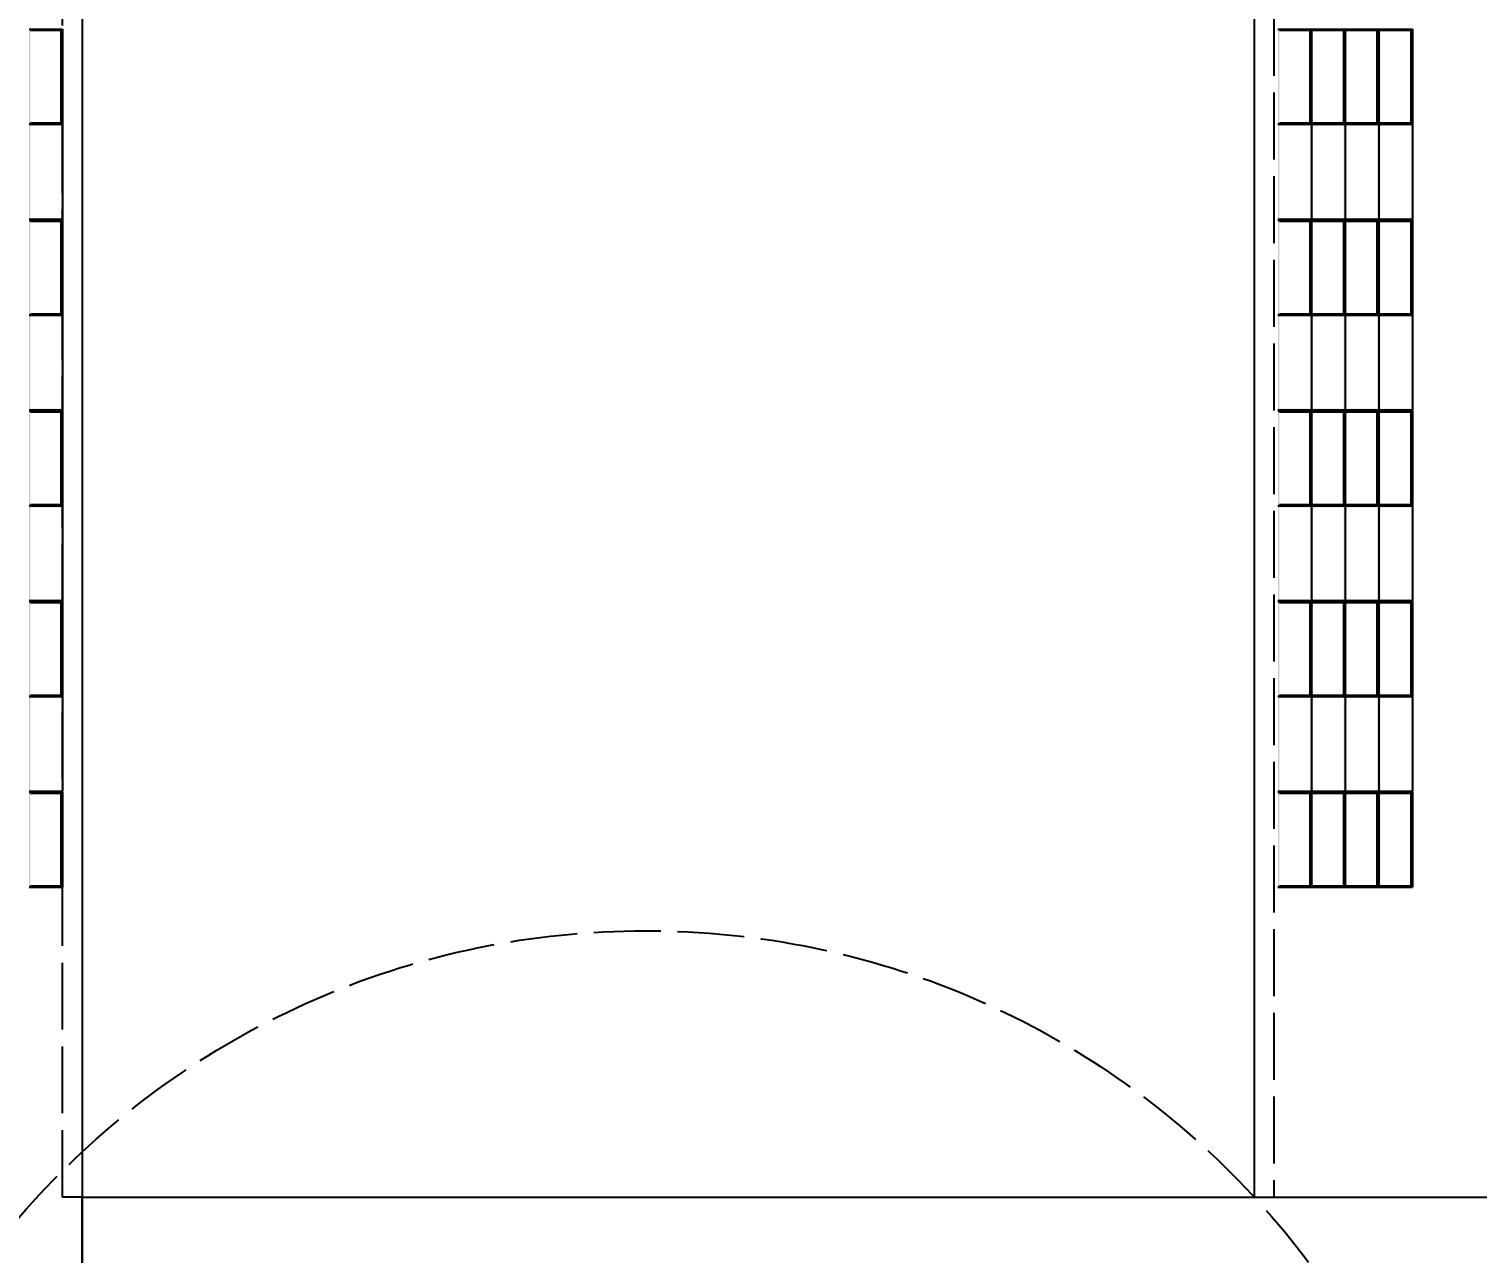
# Model space of a CAD drawing. Header units: inches. Extents: x 2620 to 4317, y 1826 to 2873.
# Drawn here: x 2986.7 to 3246.2, y 2184.9 to 2404.4 of the extents above; entities that cross this region are included whole.
import ezdxf

# ---------------------------------------------------------------- set-up
doc = ezdxf.new("R2010")
doc.units = ezdxf.units.IN
doc.header["$MEASUREMENT"] = 0
doc.linetypes.add('ACAD_ISO02W100', pattern=[15, 12, -3])
doc.styles.get("Standard").update_dxf_attribs({"font": 'arial.ttf'})
doc.dimstyles.new('Annotative', dxfattribs={"dimscale": 0, "dimtxt": 25, "dimasz": 25, "dimexe": 0.18, "dimexo": 0.0625, "dimgap": 0.09, "dimtad": 0, "dimtih": 1, "dimtoh": 1, "dimdec": 4, "dimzin": 0, "dimdsep": 46, "dimtxsty": 'Standard', "dimcen": 0.09, "dimclrd": 1, "dimclre": 1, "dimadec": 0, "dimazin": 0, "dimtfac": 1, "dimtdec": 4, "dimtofl": 0, "dimtmove": 0, "dimatfit": 3, "dimfxl": 1, "dimtolj": 1, "dimtzin": 0, "dimarcsym": 0})

# ---------------------------------------------------------------- blocks, each defined once
blk = doc.blocks.new('*D4')
at = {"color": 1, "lineweight": -2, "transparency": 16777216}
for p, q in [((2996.19, 2872.99), (2802.14, 2872.99)), ((2802.32, 2847.99), (2802.32, 2441.85)), ((2802.32, 2009.99), (2802.32, 2416.14)), ((2996.19, 1984.99), (2802.14, 1984.99))]:
    blk.add_line(p, q, dxfattribs=at)
at = {"color": 1, "transparency": 16777216}
for points in [[(2798.16, 2847.99), (2806.49, 2847.99), (2802.32, 2872.99)], [(2798.16, 2009.99), (2806.49, 2009.99), (2802.32, 1984.99)]]:
    blk.add_solid(points, dxfattribs=at)
at = {"layer": 'Defpoints', "color": 0, "transparency": 16777216}
for p in [(2996.25, 2872.99), (2802.32, 1984.99), (2996.25, 1984.99)]:
    blk.add_point(p, dxfattribs=at)
at = {"color": 0, "transparency": 16777216, "insert": (2802.32, 2428.99), "char_height": 25, "attachment_point": 5}
blk.add_mtext('\\A1;888.0000', dxfattribs=at)

msp = doc.modelspace()

# ---------------------------------------------------------------- hatches: boundary and pattern name
h = msp.add_hatch(color=256)
h.dxf.hatch_style = 1
h.set_gradient(color1=(242, 103, 34), color2=(248, 153, 30), tint=1)
h.paths.add_polyline_path([(2992.74991, 2404.31557), (2986.74991, 2404.31557), (2986.74991, 2387.27557), (2992.74991, 2387.27557)])
h.paths.add_polyline_path([(2992.49991, 2387.52557), (2986.99991, 2387.52557), (2986.99991, 2404.06557), (2992.49991, 2404.06557)], flags=16)
h = msp.add_hatch(color=256)
h.dxf.hatch_style = 1
h.set_gradient(color1=(242, 103, 34), color2=(248, 153, 30), tint=1)
h.paths.add_polyline_path([(3216.50978, 2404.31557), (3210.50978, 2404.31557), (3210.50978, 2387.27557), (3216.50978, 2387.27557)])
h.paths.add_polyline_path([(3216.25978, 2387.52557), (3210.75978, 2387.52557), (3210.75978, 2404.06557), (3216.25978, 2404.06557)], flags=16)
h = msp.add_hatch(color=256)
h.dxf.hatch_style = 1
h.set_gradient(color1=(242, 103, 34), color2=(248, 153, 30), tint=1)
h.paths.add_polyline_path([(3222.53714, 2404.31557), (3216.53714, 2404.31557), (3216.53714, 2387.27557), (3222.53714, 2387.27557)])
h.paths.add_polyline_path([(3222.28714, 2387.52557), (3216.78714, 2387.52557), (3216.78714, 2404.06557), (3222.28714, 2404.06557)], flags=16)
h = msp.add_hatch(color=256)
h.dxf.hatch_style = 1
h.set_gradient(color1=(242, 103, 34), color2=(248, 153, 30), tint=1)
h.paths.add_polyline_path([(3228.56451, 2404.31557), (3222.56451, 2404.31557), (3222.56451, 2387.27557), (3228.56451, 2387.27557)])
h.paths.add_polyline_path([(3228.31451, 2387.52557), (3222.81451, 2387.52557), (3222.81451, 2404.06557), (3228.31451, 2404.06557)], flags=16)
h = msp.add_hatch(color=256)
h.dxf.hatch_style = 1
h.set_gradient(color1=(242, 103, 34), color2=(248, 153, 30), tint=1)
h.paths.add_polyline_path([(3234.59936, 2404.31557), (3228.59936, 2404.31557), (3228.59936, 2387.27557), (3234.59936, 2387.27557)])
h.paths.add_polyline_path([(3234.34936, 2387.52557), (3228.84936, 2387.52557), (3228.84936, 2404.06557), (3234.34936, 2404.06557)], flags=16)
h = msp.add_hatch(color=256)
h.dxf.hatch_style = 1
h.set_gradient(color1=(242, 103, 34), color2=(248, 153, 30), tint=1)
h.paths.add_polyline_path([(2992.74991, 2387.27557), (2986.74991, 2387.27557), (2986.74991, 2370.23557), (2992.74991, 2370.23557)])
h.paths.add_polyline_path([(2992.49991, 2370.48557), (2986.99991, 2370.48557), (2986.99991, 2387.02557), (2992.49991, 2387.02557)], flags=16)
h = msp.add_hatch(color=256)
h.dxf.hatch_style = 1
h.set_gradient(color1=(242, 103, 34), color2=(248, 153, 30), tint=1)
h.paths.add_polyline_path([(3216.50978, 2387.27557), (3210.50978, 2387.27557), (3210.50978, 2370.23557), (3216.50978, 2370.23557)])
h.paths.add_polyline_path([(3216.25978, 2370.48557), (3210.75978, 2370.48557), (3210.75978, 2387.02557), (3216.25978, 2387.02557)], flags=16)
h = msp.add_hatch(color=256)
h.dxf.hatch_style = 1
h.set_gradient(color1=(242, 103, 34), color2=(248, 153, 30), tint=1)
h.paths.add_polyline_path([(3222.53714, 2387.27557), (3216.53714, 2387.27557), (3216.53714, 2370.23557), (3222.53714, 2370.23557)])
h.paths.add_polyline_path([(3222.28714, 2370.48557), (3216.78714, 2370.48557), (3216.78714, 2387.02557), (3222.28714, 2387.02557)], flags=16)
h = msp.add_hatch(color=256)
h.dxf.hatch_style = 1
h.set_gradient(color1=(242, 103, 34), color2=(248, 153, 30), tint=1)
h.paths.add_polyline_path([(3228.56451, 2387.27557), (3222.56451, 2387.27557), (3222.56451, 2370.23557), (3228.56451, 2370.23557)])
h.paths.add_polyline_path([(3228.31451, 2370.48557), (3222.81451, 2370.48557), (3222.81451, 2387.02557), (3228.31451, 2387.02557)], flags=16)
h = msp.add_hatch(color=256)
h.dxf.hatch_style = 1
h.set_gradient(color1=(242, 103, 34), color2=(248, 153, 30), tint=1)
h.paths.add_polyline_path([(3234.59936, 2387.27557), (3228.59936, 2387.27557), (3228.59936, 2370.23557), (3234.59936, 2370.23557)])
h.paths.add_polyline_path([(3234.34936, 2370.48557), (3228.84936, 2370.48557), (3228.84936, 2387.02557), (3234.34936, 2387.02557)], flags=16)
h = msp.add_hatch(color=256)
h.dxf.hatch_style = 1
h.set_gradient(color1=(242, 103, 34), color2=(248, 153, 30), tint=1)
h.paths.add_polyline_path([(2992.74991, 2370.12311), (2986.74991, 2370.12311), (2986.74991, 2353.08311), (2992.74991, 2353.08311)])
h.paths.add_polyline_path([(2992.49991, 2353.33311), (2986.99991, 2353.33311), (2986.99991, 2369.87311), (2992.49991, 2369.87311)], flags=16)
h = msp.add_hatch(color=256)
h.dxf.hatch_style = 1
h.set_gradient(color1=(242, 103, 34), color2=(248, 153, 30), tint=1)
h.paths.add_polyline_path([(3216.50978, 2370.12311), (3210.50978, 2370.12311), (3210.50978, 2353.08311), (3216.50978, 2353.08311)])
h.paths.add_polyline_path([(3216.25978, 2353.33311), (3210.75978, 2353.33311), (3210.75978, 2369.87311), (3216.25978, 2369.87311)], flags=16)
h = msp.add_hatch(color=256)
h.dxf.hatch_style = 1
h.set_gradient(color1=(242, 103, 34), color2=(248, 153, 30), tint=1)
h.paths.add_polyline_path([(3222.53714, 2370.12311), (3216.53714, 2370.12311), (3216.53714, 2353.08311), (3222.53714, 2353.08311)])
h.paths.add_polyline_path([(3222.28714, 2353.33311), (3216.78714, 2353.33311), (3216.78714, 2369.87311), (3222.28714, 2369.87311)], flags=16)
h = msp.add_hatch(color=256)
h.dxf.hatch_style = 1
h.set_gradient(color1=(242, 103, 34), color2=(248, 153, 30), tint=1)
h.paths.add_polyline_path([(3228.56451, 2370.12311), (3222.56451, 2370.12311), (3222.56451, 2353.08311), (3228.56451, 2353.08311)])
h.paths.add_polyline_path([(3228.31451, 2353.33311), (3222.81451, 2353.33311), (3222.81451, 2369.87311), (3228.31451, 2369.87311)], flags=16)
h = msp.add_hatch(color=256)
h.dxf.hatch_style = 1
h.set_gradient(color1=(242, 103, 34), color2=(248, 153, 30), tint=1)
h.paths.add_polyline_path([(3234.59936, 2370.12311), (3228.59936, 2370.12311), (3228.59936, 2353.08311), (3234.59936, 2353.08311)])
h.paths.add_polyline_path([(3234.34936, 2353.33311), (3228.84936, 2353.33311), (3228.84936, 2369.87311), (3234.34936, 2369.87311)], flags=16)
h = msp.add_hatch(color=256)
h.dxf.hatch_style = 1
h.set_gradient(color1=(242, 103, 34), color2=(248, 153, 30), tint=1)
h.paths.add_polyline_path([(2992.74991, 2353.08311), (2986.74991, 2353.08311), (2986.74991, 2336.04311), (2992.74991, 2336.04311)])
h.paths.add_polyline_path([(2992.49991, 2336.29311), (2986.99991, 2336.29311), (2986.99991, 2352.83311), (2992.49991, 2352.83311)], flags=16)
h = msp.add_hatch(color=256)
h.dxf.hatch_style = 1
h.set_gradient(color1=(242, 103, 34), color2=(248, 153, 30), tint=1)
h.paths.add_polyline_path([(3216.50978, 2353.08311), (3210.50978, 2353.08311), (3210.50978, 2336.04311), (3216.50978, 2336.04311)])
h.paths.add_polyline_path([(3216.25978, 2336.29311), (3210.75978, 2336.29311), (3210.75978, 2352.83311), (3216.25978, 2352.83311)], flags=16)
h = msp.add_hatch(color=256)
h.dxf.hatch_style = 1
h.set_gradient(color1=(242, 103, 34), color2=(248, 153, 30), tint=1)
h.paths.add_polyline_path([(3222.53714, 2353.08311), (3216.53714, 2353.08311), (3216.53714, 2336.04311), (3222.53714, 2336.04311)])
h.paths.add_polyline_path([(3222.28714, 2336.29311), (3216.78714, 2336.29311), (3216.78714, 2352.83311), (3222.28714, 2352.83311)], flags=16)
h = msp.add_hatch(color=256)
h.dxf.hatch_style = 1
h.set_gradient(color1=(242, 103, 34), color2=(248, 153, 30), tint=1)
h.paths.add_polyline_path([(3228.56451, 2353.08311), (3222.56451, 2353.08311), (3222.56451, 2336.04311), (3228.56451, 2336.04311)])
h.paths.add_polyline_path([(3228.31451, 2336.29311), (3222.81451, 2336.29311), (3222.81451, 2352.83311), (3228.31451, 2352.83311)], flags=16)
h = msp.add_hatch(color=256)
h.dxf.hatch_style = 1
h.set_gradient(color1=(242, 103, 34), color2=(248, 153, 30), tint=1)
h.paths.add_polyline_path([(3234.59936, 2353.08311), (3228.59936, 2353.08311), (3228.59936, 2336.04311), (3234.59936, 2336.04311)])
h.paths.add_polyline_path([(3234.34936, 2336.29311), (3228.84936, 2336.29311), (3228.84936, 2352.83311), (3234.34936, 2352.83311)], flags=16)
h = msp.add_hatch(color=256)
h.dxf.hatch_style = 1
h.set_gradient(color1=(242, 103, 34), color2=(248, 153, 30), tint=1)
h.paths.add_polyline_path([(2992.74991, 2335.93066), (2986.74991, 2335.93066), (2986.74991, 2318.89066), (2992.74991, 2318.89066)])
h.paths.add_polyline_path([(2992.49991, 2319.14066), (2986.99991, 2319.14066), (2986.99991, 2335.68066), (2992.49991, 2335.68066)], flags=16)
h = msp.add_hatch(color=256)
h.dxf.hatch_style = 1
h.set_gradient(color1=(242, 103, 34), color2=(248, 153, 30), tint=1)
h.paths.add_polyline_path([(3216.50978, 2335.93066), (3210.50978, 2335.93066), (3210.50978, 2318.89066), (3216.50978, 2318.89066)])
h.paths.add_polyline_path([(3216.25978, 2319.14066), (3210.75978, 2319.14066), (3210.75978, 2335.68066), (3216.25978, 2335.68066)], flags=16)
h = msp.add_hatch(color=256)
h.dxf.hatch_style = 1
h.set_gradient(color1=(242, 103, 34), color2=(248, 153, 30), tint=1)
h.paths.add_polyline_path([(3222.53714, 2335.93066), (3216.53714, 2335.93066), (3216.53714, 2318.89066), (3222.53714, 2318.89066)])
h.paths.add_polyline_path([(3222.28714, 2319.14066), (3216.78714, 2319.14066), (3216.78714, 2335.68066), (3222.28714, 2335.68066)], flags=16)
h = msp.add_hatch(color=256)
h.dxf.hatch_style = 1
h.set_gradient(color1=(242, 103, 34), color2=(248, 153, 30), tint=1)
h.paths.add_polyline_path([(3228.56451, 2335.93066), (3222.56451, 2335.93066), (3222.56451, 2318.89066), (3228.56451, 2318.89066)])
h.paths.add_polyline_path([(3228.31451, 2319.14066), (3222.81451, 2319.14066), (3222.81451, 2335.68066), (3228.31451, 2335.68066)], flags=16)
h = msp.add_hatch(color=256)
h.dxf.hatch_style = 1
h.set_gradient(color1=(242, 103, 34), color2=(248, 153, 30), tint=1)
h.paths.add_polyline_path([(3234.59936, 2335.93066), (3228.59936, 2335.93066), (3228.59936, 2318.89066), (3234.59936, 2318.89066)])
h.paths.add_polyline_path([(3234.34936, 2319.14066), (3228.84936, 2319.14066), (3228.84936, 2335.68066), (3234.34936, 2335.68066)], flags=16)
h = msp.add_hatch(color=256)
h.dxf.hatch_style = 1
h.set_gradient(color1=(242, 103, 34), color2=(248, 153, 30), tint=1)
h.paths.add_polyline_path([(2992.74991, 2318.89066), (2986.74991, 2318.89066), (2986.74991, 2301.85066), (2992.74991, 2301.85066)])
h.paths.add_polyline_path([(2992.49991, 2302.10066), (2986.99991, 2302.10066), (2986.99991, 2318.64066), (2992.49991, 2318.64066)], flags=16)
h = msp.add_hatch(color=256)
h.dxf.hatch_style = 1
h.set_gradient(color1=(242, 103, 34), color2=(248, 153, 30), tint=1)
h.paths.add_polyline_path([(3216.50978, 2318.89066), (3210.50978, 2318.89066), (3210.50978, 2301.85066), (3216.50978, 2301.85066)])
h.paths.add_polyline_path([(3216.25978, 2302.10066), (3210.75978, 2302.10066), (3210.75978, 2318.64066), (3216.25978, 2318.64066)], flags=16)
h = msp.add_hatch(color=256)
h.dxf.hatch_style = 1
h.set_gradient(color1=(242, 103, 34), color2=(248, 153, 30), tint=1)
h.paths.add_polyline_path([(3222.53714, 2318.89066), (3216.53714, 2318.89066), (3216.53714, 2301.85066), (3222.53714, 2301.85066)])
h.paths.add_polyline_path([(3222.28714, 2302.10066), (3216.78714, 2302.10066), (3216.78714, 2318.64066), (3222.28714, 2318.64066)], flags=16)
h = msp.add_hatch(color=256)
h.dxf.hatch_style = 1
h.set_gradient(color1=(242, 103, 34), color2=(248, 153, 30), tint=1)
h.paths.add_polyline_path([(3228.56451, 2318.89066), (3222.56451, 2318.89066), (3222.56451, 2301.85066), (3228.56451, 2301.85066)])
h.paths.add_polyline_path([(3228.31451, 2302.10066), (3222.81451, 2302.10066), (3222.81451, 2318.64066), (3228.31451, 2318.64066)], flags=16)
h = msp.add_hatch(color=256)
h.dxf.hatch_style = 1
h.set_gradient(color1=(242, 103, 34), color2=(248, 153, 30), tint=1)
h.paths.add_polyline_path([(3234.59936, 2318.89066), (3228.59936, 2318.89066), (3228.59936, 2301.85066), (3234.59936, 2301.85066)])
h.paths.add_polyline_path([(3234.34936, 2302.10066), (3228.84936, 2302.10066), (3228.84936, 2318.64066), (3234.34936, 2318.64066)], flags=16)
h = msp.add_hatch(color=256)
h.dxf.hatch_style = 1
h.set_gradient(color1=(242, 103, 34), color2=(248, 153, 30), tint=1)
h.paths.add_polyline_path([(2992.74991, 2301.7382), (2986.74991, 2301.7382), (2986.74991, 2284.6982), (2992.74991, 2284.6982)])
h.paths.add_polyline_path([(2992.49991, 2284.9482), (2986.99991, 2284.9482), (2986.99991, 2301.4882), (2992.49991, 2301.4882)], flags=16)
h = msp.add_hatch(color=256)
h.dxf.hatch_style = 1
h.set_gradient(color1=(242, 103, 34), color2=(248, 153, 30), tint=1)
h.paths.add_polyline_path([(3216.50978, 2301.7382), (3210.50978, 2301.7382), (3210.50978, 2284.6982), (3216.50978, 2284.6982)])
h.paths.add_polyline_path([(3216.25978, 2284.9482), (3210.75978, 2284.9482), (3210.75978, 2301.4882), (3216.25978, 2301.4882)], flags=16)
h = msp.add_hatch(color=256)
h.dxf.hatch_style = 1
h.set_gradient(color1=(242, 103, 34), color2=(248, 153, 30), tint=1)
h.paths.add_polyline_path([(3222.53714, 2301.7382), (3216.53714, 2301.7382), (3216.53714, 2284.6982), (3222.53714, 2284.6982)])
h.paths.add_polyline_path([(3222.28714, 2284.9482), (3216.78714, 2284.9482), (3216.78714, 2301.4882), (3222.28714, 2301.4882)], flags=16)
h = msp.add_hatch(color=256)
h.dxf.hatch_style = 1
h.set_gradient(color1=(242, 103, 34), color2=(248, 153, 30), tint=1)
h.paths.add_polyline_path([(3228.56451, 2301.7382), (3222.56451, 2301.7382), (3222.56451, 2284.6982), (3228.56451, 2284.6982)])
h.paths.add_polyline_path([(3228.31451, 2284.9482), (3222.81451, 2284.9482), (3222.81451, 2301.4882), (3228.31451, 2301.4882)], flags=16)
h = msp.add_hatch(color=256)
h.dxf.hatch_style = 1
h.set_gradient(color1=(242, 103, 34), color2=(248, 153, 30), tint=1)
h.paths.add_polyline_path([(3234.59936, 2301.7382), (3228.59936, 2301.7382), (3228.59936, 2284.6982), (3234.59936, 2284.6982)])
h.paths.add_polyline_path([(3234.34936, 2284.9482), (3228.84936, 2284.9482), (3228.84936, 2301.4882), (3234.34936, 2301.4882)], flags=16)
h = msp.add_hatch(color=256)
h.dxf.hatch_style = 1
h.set_gradient(color1=(242, 103, 34), color2=(248, 153, 30), tint=1)
h.paths.add_polyline_path([(2992.74991, 2284.6982), (2986.74991, 2284.6982), (2986.74991, 2267.6582), (2992.74991, 2267.6582)])
h.paths.add_polyline_path([(2992.49991, 2267.9082), (2986.99991, 2267.9082), (2986.99991, 2284.4482), (2992.49991, 2284.4482)], flags=16)
h = msp.add_hatch(color=256)
h.dxf.hatch_style = 1
h.set_gradient(color1=(242, 103, 34), color2=(248, 153, 30), tint=1)
h.paths.add_polyline_path([(3216.50978, 2284.6982), (3210.50978, 2284.6982), (3210.50978, 2267.6582), (3216.50978, 2267.6582)])
h.paths.add_polyline_path([(3216.25978, 2267.9082), (3210.75978, 2267.9082), (3210.75978, 2284.4482), (3216.25978, 2284.4482)], flags=16)
h = msp.add_hatch(color=256)
h.dxf.hatch_style = 1
h.set_gradient(color1=(242, 103, 34), color2=(248, 153, 30), tint=1)
h.paths.add_polyline_path([(3222.53714, 2284.6982), (3216.53714, 2284.6982), (3216.53714, 2267.6582), (3222.53714, 2267.6582)])
h.paths.add_polyline_path([(3222.28714, 2267.9082), (3216.78714, 2267.9082), (3216.78714, 2284.4482), (3222.28714, 2284.4482)], flags=16)
h = msp.add_hatch(color=256)
h.dxf.hatch_style = 1
h.set_gradient(color1=(242, 103, 34), color2=(248, 153, 30), tint=1)
h.paths.add_polyline_path([(3228.56451, 2284.6982), (3222.56451, 2284.6982), (3222.56451, 2267.6582), (3228.56451, 2267.6582)])
h.paths.add_polyline_path([(3228.31451, 2267.9082), (3222.81451, 2267.9082), (3222.81451, 2284.4482), (3228.31451, 2284.4482)], flags=16)
h = msp.add_hatch(color=256)
h.dxf.hatch_style = 1
h.set_gradient(color1=(242, 103, 34), color2=(248, 153, 30), tint=1)
h.paths.add_polyline_path([(3234.59936, 2284.6982), (3228.59936, 2284.6982), (3228.59936, 2267.6582), (3234.59936, 2267.6582)])
h.paths.add_polyline_path([(3234.34936, 2267.9082), (3228.84936, 2267.9082), (3228.84936, 2284.4482), (3234.34936, 2284.4482)], flags=16)
h = msp.add_hatch(color=256)
h.dxf.hatch_style = 1
h.set_gradient(color1=(242, 103, 34), color2=(248, 153, 30), tint=1)
h.paths.add_polyline_path([(2992.74991, 2267.54574), (2986.74991, 2267.54574), (2986.74991, 2250.50574), (2992.74991, 2250.50574)])
h.paths.add_polyline_path([(2992.49991, 2250.75574), (2986.99991, 2250.75574), (2986.99991, 2267.29574), (2992.49991, 2267.29574)], flags=16)
h = msp.add_hatch(color=256)
h.dxf.hatch_style = 1
h.set_gradient(color1=(242, 103, 34), color2=(248, 153, 30), tint=1)
h.paths.add_polyline_path([(3216.50978, 2267.54574), (3210.50978, 2267.54574), (3210.50978, 2250.50574), (3216.50978, 2250.50574)])
h.paths.add_polyline_path([(3216.25978, 2250.75574), (3210.75978, 2250.75574), (3210.75978, 2267.29574), (3216.25978, 2267.29574)], flags=16)
h = msp.add_hatch(color=256)
h.dxf.hatch_style = 1
h.set_gradient(color1=(242, 103, 34), color2=(248, 153, 30), tint=1)
h.paths.add_polyline_path([(3222.53714, 2267.54574), (3216.53714, 2267.54574), (3216.53714, 2250.50574), (3222.53714, 2250.50574)])
h.paths.add_polyline_path([(3222.28714, 2250.75574), (3216.78714, 2250.75574), (3216.78714, 2267.29574), (3222.28714, 2267.29574)], flags=16)
h = msp.add_hatch(color=256)
h.dxf.hatch_style = 1
h.set_gradient(color1=(242, 103, 34), color2=(248, 153, 30), tint=1)
h.paths.add_polyline_path([(3228.56451, 2267.54574), (3222.56451, 2267.54574), (3222.56451, 2250.50574), (3228.56451, 2250.50574)])
h.paths.add_polyline_path([(3228.31451, 2250.75574), (3222.81451, 2250.75574), (3222.81451, 2267.29574), (3228.31451, 2267.29574)], flags=16)
h = msp.add_hatch(color=256)
h.dxf.hatch_style = 1
h.set_gradient(color1=(242, 103, 34), color2=(248, 153, 30), tint=1)
h.paths.add_polyline_path([(3234.59936, 2267.54574), (3228.59936, 2267.54574), (3228.59936, 2250.50574), (3234.59936, 2250.50574)])
h.paths.add_polyline_path([(3234.34936, 2250.75574), (3228.84936, 2250.75574), (3228.84936, 2267.29574), (3234.34936, 2267.29574)], flags=16)

# ---------------------------------------------------------------- linework, layer by layer
for p, q in [((2996.24991, 2872.99441), (2996.24991, 1984.99441)), ((3206.24991, 2662.99441), (3206.24991, 2194.99441)), ((2986.74991, 2404.31557), (2992.74991, 2404.31557)), ((2986.99991, 2404.31557), (2992.74991, 2404.31557)), ((2992.49991, 2404.06557), (2986.99991, 2404.06557)), ((2992.49991, 2387.52557), (2992.49991, 2404.06557)), ((2992.74991, 2404.31557), (2992.74991, 2387.27557)), ((3210.50978, 2404.31557), (3216.50978, 2404.31557)), ((3210.75978, 2404.31557), (3216.50978, 2404.31557)), ((3216.25978, 2404.06557), (3210.75978, 2404.06557)), ((3216.25978, 2387.52557), (3216.25978, 2404.06557)), ((3216.50978, 2404.31557), (3216.50978, 2387.27557)), ((3216.53714, 2404.31557), (3222.53714, 2404.31557)), ((3216.78714, 2404.31557), (3222.53714, 2404.31557)), ((3222.28714, 2404.06557), (3216.78714, 2404.06557)), ((3222.28714, 2387.52557), (3222.28714, 2404.06557)), ((3222.53714, 2404.31557), (3222.53714, 2387.27557)), ((3222.56451, 2404.31557), (3228.56451, 2404.31557)), ((3222.81451, 2404.31557), (3228.56451, 2404.31557)), ((3228.31451, 2404.06557), (3222.81451, 2404.06557)), ((3228.31451, 2387.52557), (3228.31451, 2404.06557)), ((3228.56451, 2404.31557), (3228.56451, 2387.27557)), ((3228.59936, 2404.31557), (3234.59936, 2404.31557)), ((3228.84936, 2404.31557), (3234.59936, 2404.31557)), ((3234.34936, 2404.06557), (3228.84936, 2404.06557)), ((3234.34936, 2387.52557), (3234.34936, 2404.06557)), ((3234.59936, 2404.31557), (3234.59936, 2387.27557)), ((2986.74991, 2387.27557), (2992.74991, 2387.27557)), ((2992.74991, 2387.27557), (2986.74991, 2387.27557)), ((2986.99991, 2387.52557), (2992.49991, 2387.52557)), ((2986.99991, 2387.27557), (2992.74991, 2387.27557)), ((2992.74991, 2387.27557), (2992.74991, 2370.23557)), ((3210.50978, 2387.27557), (3216.50978, 2387.27557)), ((3216.50978, 2387.27557), (3210.50978, 2387.27557)), ((3210.75978, 2387.52557), (3216.25978, 2387.52557)), ((3210.75978, 2387.27557), (3216.50978, 2387.27557)), ((3216.50978, 2387.27557), (3216.50978, 2370.23557)), ((3216.53714, 2387.27557), (3222.53714, 2387.27557)), ((3222.53714, 2387.27557), (3216.53714, 2387.27557)), ((3216.78714, 2387.52557), (3222.28714, 2387.52557)), ((3216.78714, 2387.27557), (3222.53714, 2387.27557)), ((3222.53714, 2387.27557), (3222.53714, 2370.23557)), ((3222.56451, 2387.27557), (3228.56451, 2387.27557)), ((3228.56451, 2387.27557), (3222.56451, 2387.27557)), ((3222.81451, 2387.52557), (3228.31451, 2387.52557)), ((3222.81451, 2387.27557), (3228.56451, 2387.27557)), ((3228.56451, 2387.27557), (3228.56451, 2370.23557)), ((3228.59936, 2387.27557), (3234.59936, 2387.27557)), ((3234.59936, 2387.27557), (3228.59936, 2387.27557)), ((3228.84936, 2387.52557), (3234.34936, 2387.52557)), ((3228.84936, 2387.27557), (3234.59936, 2387.27557)), ((3234.59936, 2387.27557), (3234.59936, 2370.23557)), ((2986.74991, 2370.23557), (2992.74991, 2370.23557)), ((2992.74991, 2370.23557), (2986.74991, 2370.23557)), ((2986.74991, 2370.12311), (2992.74991, 2370.12311)), ((2986.99991, 2370.23557), (2992.74991, 2370.23557)), ((2986.99991, 2370.12311), (2992.74991, 2370.12311)), ((2992.49991, 2369.87311), (2986.99991, 2369.87311)), ((2992.49991, 2353.33311), (2992.49991, 2369.87311)), ((2992.74991, 2370.12311), (2992.74991, 2353.08311)), ((3210.50978, 2370.23557), (3216.50978, 2370.23557)), ((3216.50978, 2370.23557), (3210.50978, 2370.23557)), ((3210.50978, 2370.12311), (3216.50978, 2370.12311)), ((3210.75978, 2370.23557), (3216.50978, 2370.23557)), ((3210.75978, 2370.12311), (3216.50978, 2370.12311)), ((3216.25978, 2369.87311), (3210.75978, 2369.87311)), ((3216.25978, 2353.33311), (3216.25978, 2369.87311)), ((3216.50978, 2370.12311), (3216.50978, 2353.08311)), ((3216.53714, 2370.23557), (3222.53714, 2370.23557)), ((3222.53714, 2370.23557), (3216.53714, 2370.23557)), ((3216.53714, 2370.12311), (3222.53714, 2370.12311)), ((3216.78714, 2370.23557), (3222.53714, 2370.23557)), ((3216.78714, 2370.12311), (3222.53714, 2370.12311)), ((3222.28714, 2369.87311), (3216.78714, 2369.87311)), ((3222.28714, 2353.33311), (3222.28714, 2369.87311)), ((3222.53714, 2370.12311), (3222.53714, 2353.08311)), ((3222.56451, 2370.23557), (3228.56451, 2370.23557)), ((3228.56451, 2370.23557), (3222.56451, 2370.23557)), ((3222.56451, 2370.12311), (3228.56451, 2370.12311)), ((3222.81451, 2370.23557), (3228.56451, 2370.23557)), ((3222.81451, 2370.12311), (3228.56451, 2370.12311)), ((3228.31451, 2369.87311), (3222.81451, 2369.87311)), ((3228.31451, 2353.33311), (3228.31451, 2369.87311)), ((3228.56451, 2370.12311), (3228.56451, 2353.08311)), ((3228.59936, 2370.23557), (3234.59936, 2370.23557)), ((3234.59936, 2370.23557), (3228.59936, 2370.23557)), ((3228.59936, 2370.12311), (3234.59936, 2370.12311)), ((3228.84936, 2370.23557), (3234.59936, 2370.23557)), ((3228.84936, 2370.12311), (3234.59936, 2370.12311)), ((3234.34936, 2369.87311), (3228.84936, 2369.87311)), ((3234.34936, 2353.33311), (3234.34936, 2369.87311)), ((3234.59936, 2370.12311), (3234.59936, 2353.08311)), ((2986.99991, 2353.33311), (2992.49991, 2353.33311)), ((3210.75978, 2353.33311), (3216.25978, 2353.33311)), ((3216.78714, 2353.33311), (3222.28714, 2353.33311)), ((3222.81451, 2353.33311), (3228.31451, 2353.33311)), ((3228.84936, 2353.33311), (3234.34936, 2353.33311)), ((2986.74991, 2353.08311), (2992.74991, 2353.08311)), ((2992.74991, 2353.08311), (2986.74991, 2353.08311)), ((2986.99991, 2353.08311), (2992.74991, 2353.08311)), ((2992.74991, 2353.08311), (2992.74991, 2336.04311)), ((3210.50978, 2353.08311), (3216.50978, 2353.08311)), ((3216.50978, 2353.08311), (3210.50978, 2353.08311)), ((3210.75978, 2353.08311), (3216.50978, 2353.08311)), ((3216.50978, 2353.08311), (3216.50978, 2336.04311)), ((3216.53714, 2353.08311), (3222.53714, 2353.08311)), ((3222.53714, 2353.08311), (3216.53714, 2353.08311)), ((3216.78714, 2353.08311), (3222.53714, 2353.08311)), ((3222.53714, 2353.08311), (3222.53714, 2336.04311)), ((3222.56451, 2353.08311), (3228.56451, 2353.08311)), ((3228.56451, 2353.08311), (3222.56451, 2353.08311)), ((3222.81451, 2353.08311), (3228.56451, 2353.08311)), ((3228.56451, 2353.08311), (3228.56451, 2336.04311)), ((3228.59936, 2353.08311), (3234.59936, 2353.08311)), ((3234.59936, 2353.08311), (3228.59936, 2353.08311)), ((3228.84936, 2353.08311), (3234.59936, 2353.08311)), ((3234.59936, 2353.08311), (3234.59936, 2336.04311)), ((2986.74991, 2336.04311), (2992.74991, 2336.04311)), ((2992.74991, 2336.04311), (2986.74991, 2336.04311)), ((2986.74991, 2335.93066), (2992.74991, 2335.93066)), ((2986.99991, 2336.04311), (2992.74991, 2336.04311)), ((2986.99991, 2335.93066), (2992.74991, 2335.93066)), ((2992.49991, 2335.68066), (2986.99991, 2335.68066)), ((2992.49991, 2319.14066), (2992.49991, 2335.68066)), ((2992.74991, 2335.93066), (2992.74991, 2318.89066)), ((3210.50978, 2336.04311), (3216.50978, 2336.04311)), ((3216.50978, 2336.04311), (3210.50978, 2336.04311)), ((3210.50978, 2335.93066), (3216.50978, 2335.93066)), ((3210.75978, 2336.04311), (3216.50978, 2336.04311)), ((3210.75978, 2335.93066), (3216.50978, 2335.93066)), ((3216.25978, 2335.68066), (3210.75978, 2335.68066)), ((3216.25978, 2319.14066), (3216.25978, 2335.68066)), ((3216.50978, 2335.93066), (3216.50978, 2318.89066)), ((3216.53714, 2336.04311), (3222.53714, 2336.04311)), ((3222.53714, 2336.04311), (3216.53714, 2336.04311)), ((3216.53714, 2335.93066), (3222.53714, 2335.93066)), ((3216.78714, 2336.04311), (3222.53714, 2336.04311)), ((3216.78714, 2335.93066), (3222.53714, 2335.93066)), ((3222.28714, 2335.68066), (3216.78714, 2335.68066)), ((3222.28714, 2319.14066), (3222.28714, 2335.68066)), ((3222.53714, 2335.93066), (3222.53714, 2318.89066)), ((3222.56451, 2336.04311), (3228.56451, 2336.04311)), ((3228.56451, 2336.04311), (3222.56451, 2336.04311)), ((3222.56451, 2335.93066), (3228.56451, 2335.93066)), ((3222.81451, 2336.04311), (3228.56451, 2336.04311)), ((3222.81451, 2335.93066), (3228.56451, 2335.93066)), ((3228.31451, 2335.68066), (3222.81451, 2335.68066)), ((3228.31451, 2319.14066), (3228.31451, 2335.68066)), ((3228.56451, 2335.93066), (3228.56451, 2318.89066)), ((3228.59936, 2336.04311), (3234.59936, 2336.04311)), ((3234.59936, 2336.04311), (3228.59936, 2336.04311)), ((3228.59936, 2335.93066), (3234.59936, 2335.93066)), ((3228.84936, 2336.04311), (3234.59936, 2336.04311)), ((3228.84936, 2335.93066), (3234.59936, 2335.93066)), ((3234.34936, 2335.68066), (3228.84936, 2335.68066)), ((3234.34936, 2319.14066), (3234.34936, 2335.68066)), ((3234.59936, 2335.93066), (3234.59936, 2318.89066)), ((2986.74991, 2318.89066), (2992.74991, 2318.89066)), ((2992.74991, 2318.89066), (2986.74991, 2318.89066)), ((2986.99991, 2319.14066), (2992.49991, 2319.14066)), ((2986.99991, 2318.89066), (2992.74991, 2318.89066)), ((2992.74991, 2318.89066), (2992.74991, 2301.85066)), ((3210.50978, 2318.89066), (3216.50978, 2318.89066)), ((3216.50978, 2318.89066), (3210.50978, 2318.89066)), ((3210.75978, 2319.14066), (3216.25978, 2319.14066)), ((3210.75978, 2318.89066), (3216.50978, 2318.89066)), ((3216.50978, 2318.89066), (3216.50978, 2301.85066)), ((3216.53714, 2318.89066), (3222.53714, 2318.89066)), ((3222.53714, 2318.89066), (3216.53714, 2318.89066)), ((3216.78714, 2319.14066), (3222.28714, 2319.14066)), ((3216.78714, 2318.89066), (3222.53714, 2318.89066)), ((3222.53714, 2318.89066), (3222.53714, 2301.85066)), ((3222.56451, 2318.89066), (3228.56451, 2318.89066)), ((3228.56451, 2318.89066), (3222.56451, 2318.89066)), ((3222.81451, 2319.14066), (3228.31451, 2319.14066)), ((3222.81451, 2318.89066), (3228.56451, 2318.89066)), ((3228.56451, 2318.89066), (3228.56451, 2301.85066)), ((3228.59936, 2318.89066), (3234.59936, 2318.89066)), ((3234.59936, 2318.89066), (3228.59936, 2318.89066)), ((3228.84936, 2319.14066), (3234.34936, 2319.14066)), ((3228.84936, 2318.89066), (3234.59936, 2318.89066)), ((3234.59936, 2318.89066), (3234.59936, 2301.85066)), ((2986.74991, 2301.85066), (2992.74991, 2301.85066)), ((2992.74991, 2301.85066), (2986.74991, 2301.85066)), ((2986.74991, 2301.7382), (2992.74991, 2301.7382)), ((2986.99991, 2301.85066), (2992.74991, 2301.85066)), ((2986.99991, 2301.7382), (2992.74991, 2301.7382)), ((2992.49991, 2301.4882), (2986.99991, 2301.4882)), ((2992.49991, 2284.9482), (2992.49991, 2301.4882)), ((2992.74991, 2301.7382), (2992.74991, 2284.6982)), ((3210.50978, 2301.85066), (3216.50978, 2301.85066)), ((3216.50978, 2301.85066), (3210.50978, 2301.85066)), ((3210.50978, 2301.7382), (3216.50978, 2301.7382)), ((3210.75978, 2301.85066), (3216.50978, 2301.85066)), ((3210.75978, 2301.7382), (3216.50978, 2301.7382)), ((3216.25978, 2301.4882), (3210.75978, 2301.4882)), ((3216.25978, 2284.9482), (3216.25978, 2301.4882)), ((3216.50978, 2301.7382), (3216.50978, 2284.6982)), ((3216.53714, 2301.85066), (3222.53714, 2301.85066)), ((3222.53714, 2301.85066), (3216.53714, 2301.85066)), ((3216.53714, 2301.7382), (3222.53714, 2301.7382)), ((3216.78714, 2301.85066), (3222.53714, 2301.85066)), ((3216.78714, 2301.7382), (3222.53714, 2301.7382)), ((3222.28714, 2301.4882), (3216.78714, 2301.4882)), ((3222.28714, 2284.9482), (3222.28714, 2301.4882)), ((3222.53714, 2301.7382), (3222.53714, 2284.6982)), ((3222.56451, 2301.85066), (3228.56451, 2301.85066)), ((3228.56451, 2301.85066), (3222.56451, 2301.85066)), ((3222.56451, 2301.7382), (3228.56451, 2301.7382)), ((3222.81451, 2301.85066), (3228.56451, 2301.85066)), ((3222.81451, 2301.7382), (3228.56451, 2301.7382)), ((3228.31451, 2301.4882), (3222.81451, 2301.4882)), ((3228.31451, 2284.9482), (3228.31451, 2301.4882)), ((3228.56451, 2301.7382), (3228.56451, 2284.6982)), ((3228.59936, 2301.85066), (3234.59936, 2301.85066)), ((3234.59936, 2301.85066), (3228.59936, 2301.85066)), ((3228.59936, 2301.7382), (3234.59936, 2301.7382)), ((3228.84936, 2301.85066), (3234.59936, 2301.85066)), ((3228.84936, 2301.7382), (3234.59936, 2301.7382)), ((3234.34936, 2301.4882), (3228.84936, 2301.4882)), ((3234.34936, 2284.9482), (3234.34936, 2301.4882)), ((3234.59936, 2301.7382), (3234.59936, 2284.6982)), ((2986.74991, 2284.6982), (2992.74991, 2284.6982)), ((2992.74991, 2284.6982), (2986.74991, 2284.6982)), ((2986.99991, 2284.9482), (2992.49991, 2284.9482)), ((2986.99991, 2284.6982), (2992.74991, 2284.6982)), ((2992.74991, 2284.6982), (2992.74991, 2267.6582)), ((3210.50978, 2284.6982), (3216.50978, 2284.6982)), ((3216.50978, 2284.6982), (3210.50978, 2284.6982)), ((3210.75978, 2284.9482), (3216.25978, 2284.9482)), ((3210.75978, 2284.6982), (3216.50978, 2284.6982)), ((3216.50978, 2284.6982), (3216.50978, 2267.6582)), ((3216.53714, 2284.6982), (3222.53714, 2284.6982)), ((3222.53714, 2284.6982), (3216.53714, 2284.6982)), ((3216.78714, 2284.9482), (3222.28714, 2284.9482)), ((3216.78714, 2284.6982), (3222.53714, 2284.6982)), ((3222.53714, 2284.6982), (3222.53714, 2267.6582)), ((3222.56451, 2284.6982), (3228.56451, 2284.6982)), ((3228.56451, 2284.6982), (3222.56451, 2284.6982)), ((3222.81451, 2284.9482), (3228.31451, 2284.9482)), ((3222.81451, 2284.6982), (3228.56451, 2284.6982)), ((3228.56451, 2284.6982), (3228.56451, 2267.6582)), ((3228.59936, 2284.6982), (3234.59936, 2284.6982)), ((3234.59936, 2284.6982), (3228.59936, 2284.6982)), ((3228.84936, 2284.9482), (3234.34936, 2284.9482)), ((3228.84936, 2284.6982), (3234.59936, 2284.6982)), ((3234.59936, 2284.6982), (3234.59936, 2267.6582)), ((2986.74991, 2267.6582), (2992.74991, 2267.6582)), ((2992.74991, 2267.6582), (2986.74991, 2267.6582)), ((2986.99991, 2267.6582), (2992.74991, 2267.6582)), ((3210.50978, 2267.6582), (3216.50978, 2267.6582)), ((3216.50978, 2267.6582), (3210.50978, 2267.6582)), ((3210.75978, 2267.6582), (3216.50978, 2267.6582)), ((3216.53714, 2267.6582), (3222.53714, 2267.6582)), ((3222.53714, 2267.6582), (3216.53714, 2267.6582)), ((3216.78714, 2267.6582), (3222.53714, 2267.6582)), ((3222.56451, 2267.6582), (3228.56451, 2267.6582)), ((3228.56451, 2267.6582), (3222.56451, 2267.6582)), ((3222.81451, 2267.6582), (3228.56451, 2267.6582)), ((3228.59936, 2267.6582), (3234.59936, 2267.6582)), ((3234.59936, 2267.6582), (3228.59936, 2267.6582)), ((3228.84936, 2267.6582), (3234.59936, 2267.6582)), ((2986.74991, 2267.54574), (2992.74991, 2267.54574)), ((2986.99991, 2267.54574), (2992.74991, 2267.54574)), ((2992.49991, 2267.29574), (2986.99991, 2267.29574)), ((2992.49991, 2250.75574), (2992.49991, 2267.29574)), ((2992.74991, 2267.54574), (2992.74991, 2250.50574)), ((3210.50978, 2267.54574), (3216.50978, 2267.54574)), ((3210.75978, 2267.54574), (3216.50978, 2267.54574)), ((3216.25978, 2267.29574), (3210.75978, 2267.29574)), ((3216.25978, 2250.75574), (3216.25978, 2267.29574)), ((3216.50978, 2267.54574), (3216.50978, 2250.50574)), ((3216.53714, 2267.54574), (3222.53714, 2267.54574)), ((3216.78714, 2267.54574), (3222.53714, 2267.54574)), ((3222.28714, 2267.29574), (3216.78714, 2267.29574)), ((3222.28714, 2250.75574), (3222.28714, 2267.29574)), ((3222.53714, 2267.54574), (3222.53714, 2250.50574)), ((3222.56451, 2267.54574), (3228.56451, 2267.54574)), ((3222.81451, 2267.54574), (3228.56451, 2267.54574)), ((3228.31451, 2267.29574), (3222.81451, 2267.29574)), ((3228.31451, 2250.75574), (3228.31451, 2267.29574)), ((3228.56451, 2267.54574), (3228.56451, 2250.50574)), ((3228.59936, 2267.54574), (3234.59936, 2267.54574)), ((3228.84936, 2267.54574), (3234.59936, 2267.54574)), ((3234.34936, 2267.29574), (3228.84936, 2267.29574)), ((3234.34936, 2250.75574), (3234.34936, 2267.29574)), ((3234.59936, 2267.54574), (3234.59936, 2250.50574)), ((2986.74991, 2250.50574), (2992.74991, 2250.50574)), ((2992.74991, 2250.50574), (2986.74991, 2250.50574)), ((2986.99991, 2250.75574), (2992.49991, 2250.75574)), ((2986.99991, 2250.50574), (2992.74991, 2250.50574)), ((3210.50978, 2250.50574), (3216.50978, 2250.50574)), ((3216.50978, 2250.50574), (3210.50978, 2250.50574)), ((3210.75978, 2250.75574), (3216.25978, 2250.75574)), ((3210.75978, 2250.50574), (3216.50978, 2250.50574)), ((3216.53714, 2250.50574), (3222.53714, 2250.50574)), ((3222.53714, 2250.50574), (3216.53714, 2250.50574)), ((3216.78714, 2250.75574), (3222.28714, 2250.75574)), ((3216.78714, 2250.50574), (3222.53714, 2250.50574)), ((3222.56451, 2250.50574), (3228.56451, 2250.50574)), ((3228.56451, 2250.50574), (3222.56451, 2250.50574)), ((3222.81451, 2250.75574), (3228.31451, 2250.75574)), ((3222.81451, 2250.50574), (3228.56451, 2250.50574)), ((3228.59936, 2250.50574), (3234.59936, 2250.50574)), ((3234.59936, 2250.50574), (3228.59936, 2250.50574)), ((3228.84936, 2250.75574), (3234.34936, 2250.75574)), ((3228.84936, 2250.50574), (3234.59936, 2250.50574)), ((2996.24991, 1984.99441), (2996.24991, 2194.99441)), ((2996.24991, 2194.99441), (4066.24991, 2194.99441)), ((3206.24991, 2194.99441), (3426.24991, 2194.99441))]:
    msp.add_line(p, q)
at = {"linetype": 'ACAD_ISO02W100'}
for p, q in [((2992.74991, 2194.99441), (2992.74991, 2662.99441)), ((3209.74991, 2662.99441), (3209.74991, 2194.99441)), ((2996.24991, 2194.99441), (2992.74991, 2194.99441))]:
    msp.add_line(p, q, dxfattribs=at)
at = {"linetype": 'Continuous'}
msp.add_line((2996.24991, 2212.016), (2996.24991, 2194.99441), dxfattribs=at)
at = {"linetype": 'ACAD_ISO02W100'}
msp.add_circle((3097.23203, 2094.34642), 148.37425, dxfattribs=at)

# ---------------------------------------------------------------- dimensions: what is measured, and where the dimension line sits
dim = msp.add_linear_dim(base=(2802.32271, 1984.99441), p1=(2996.24991, 2872.99441), p2=(2996.24991, 1984.99441), angle=90, dimstyle='Annotative')
dim.commit()
dim.dimension.update_dxf_attribs({"geometry": '*D4', "text_midpoint": (2802.32271, 2428.99441)})

doc.saveas('drawing.dxf')
